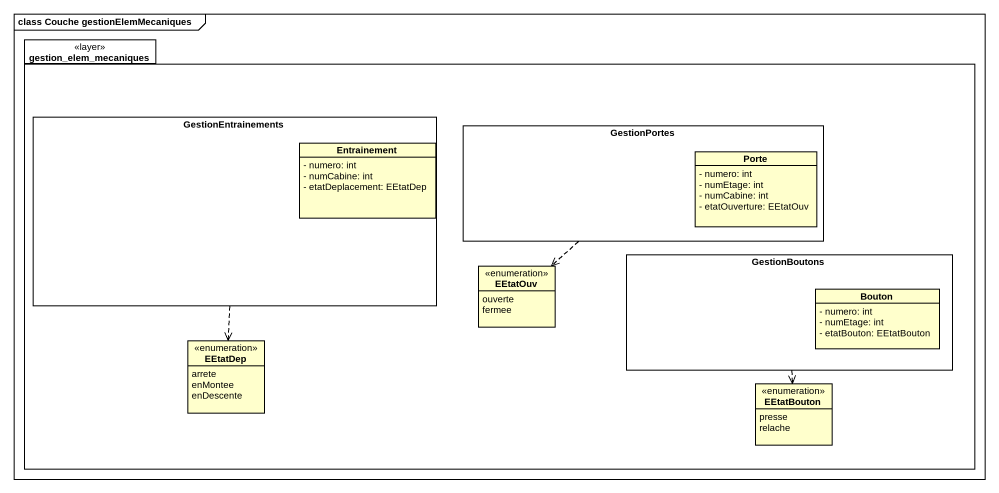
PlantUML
@startuml
mainframe class Couche gestionElemMecaniques
hide circle
hide empty members
skinparam classAttributeIconSize 0
package gestion_elem_mecaniques <<layer>> {
  rectangle GestionEntrainements {
    class Entrainement {
      - numero: int
      - numCabine: int
      - etatDeplacement: EEtatDep
    }
  }
  rectangle GestionPortes {
    class Porte {
      - numero: int
      - numEtage: int
      - numCabine: int
      - etatOuverture: EEtatOuv
    }
  }
  enum EEtatOuv {
    ouverte
    fermee
  }
  rectangle GestionBoutons {
    class Bouton {
      - numero: int
      - numEtage: int
      - etatBouton: EEtatBouton
    }
  }
  enum EEtatDep {
    arrete
    enMontee
    enDescente
  }
  enum EEtatBouton {
    presse
    relache
  }
}
GestionEntrainements ..> EEtatDep
GestionPortes ..> EEtatOuv
GestionBoutons ..> EEtatBouton
@enduml
